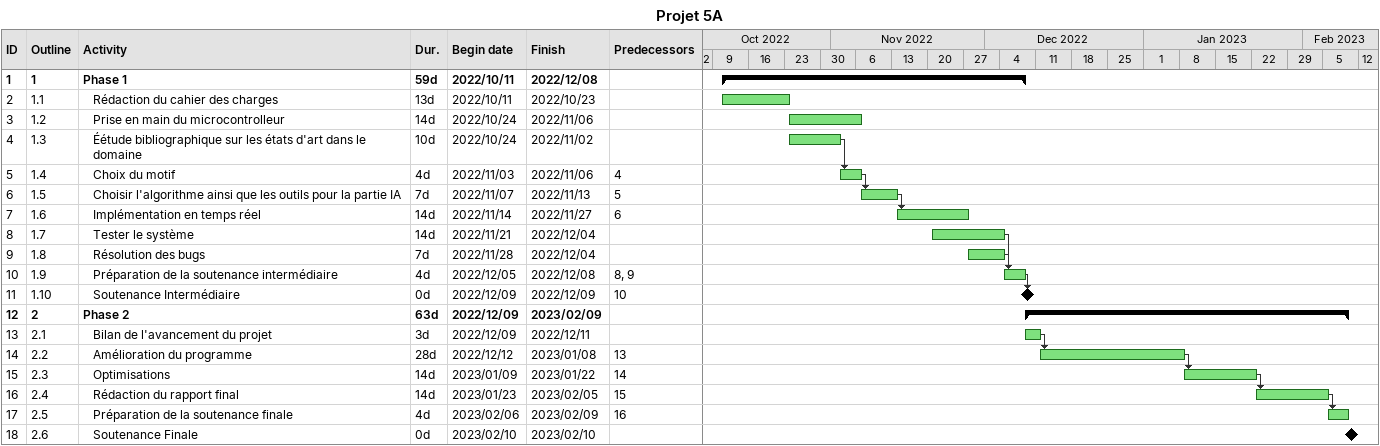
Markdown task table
Projet 5A

| ID | WBS | Task | Duration | Start | Finish | Predecessors |
|---|---|---|---|---|---|---|
| 1 | 1 | **Phase 1** | 59d | 2022-10-11 | 2022-12-08 |  |
| 2 | 1.1 | Rédaction du cahier des charges | 13d | 2022-10-11 | 2022-10-23 |  |
| 3 | 1.2 | Prise en main du microcontrolleur | 14d | 2022-10-24 | 2022-11-06 |  |
| 4 | 1.3 | Éétude bibliographique sur les états d'art dans le domaine | 10d | 2022-10-24 | 2022-11-02 |  |
| 5 | 1.4 | Choix du motif | 4d | 2022-11-03 | 2022-11-06 | 4 |
| 6 | 1.5 | Choisir l'algorithme ainsi que les outils pour la partie IA | 7d | 2022-11-07 | 2022-11-13 | 5 |
| 7 | 1.6 | Implémentation en temps réel | 14d | 2022-11-14 | 2022-11-27 | 6 |
| 8 | 1.7 | Tester le système | 14d | 2022-11-21 | 2022-12-04 |  |
| 9 | 1.8 | Résolution des bugs | 7d | 2022-11-28 | 2022-12-04 |  |
| 10 | 1.9 | Préparation de la soutenance intermédiaire | 4d | 2022-12-05 | 2022-12-08 | 8, 9 |
| 11 | 1.10 | Soutenance Intermédiaire | 0d | 2022-12-09 | 2022-12-09 | 10 |
| 12 | 2 | **Phase 2** | 63d | 2022-12-09 | 2023-02-09 |  |
| 13 | 2.1 | Bilan de l'avancement du projet | 3d | 2022-12-09 | 2022-12-11 |  |
| 14 | 2.2 | Amélioration du programme | 28d | 2022-12-12 | 2023-01-08 | 13 |
| 15 | 2.3 | Optimisations | 14d | 2023-01-09 | 2023-01-22 | 14 |
| 16 | 2.4 | Rédaction du rapport final | 14d | 2023-01-23 | 2023-02-05 | 15 |
| 17 | 2.5 | Préparation de la soutenance finale | 4d | 2023-02-06 | 2023-02-09 | 16 |
| 18 | 2.6 | Soutenance Finale | 0d | 2023-02-10 | 2023-02-10 |  |
